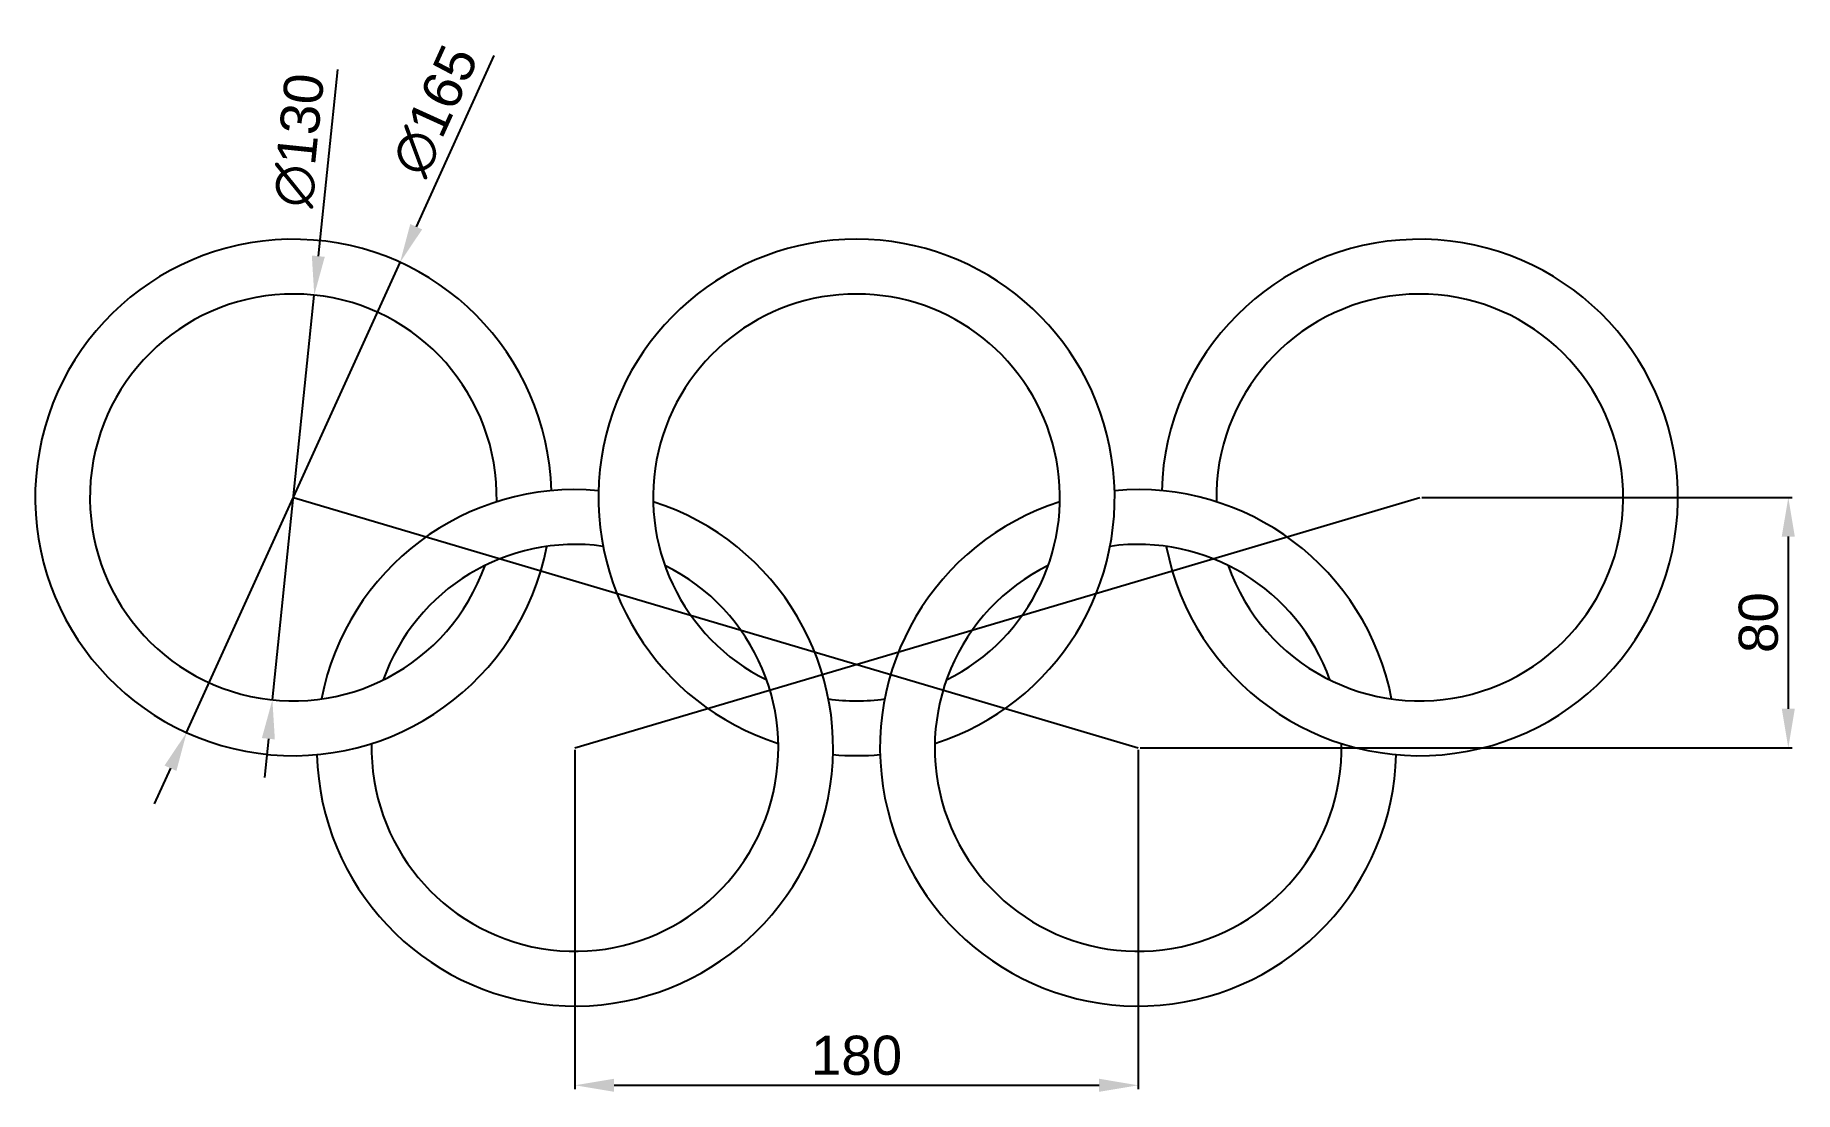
# Model space of a CAD drawing. Header units: millimetres. Extents: x 3094 to 3656, y 1299 to 1637.
import ezdxf

# ---------------------------------------------------------------- set-up
doc = ezdxf.new("R2010")
doc.units = ezdxf.units.MM
doc.layers.add('Cotas', color=252, linetype='Continuous')
doc.styles.get("Standard").update_dxf_attribs({"font": 'arial.ttf'})
doc.dimstyles.new('ISO-25', dxfattribs={"dimtxt": 12.5, "dimasz": 12.5, "dimexe": 1.25, "dimexo": 0.625, "dimgap": 3.125, "dimtad": 1, "dimtxsty": 'Standard', "dimcen": 2.5, "dimadec": 0, "dimazin": 0, "dimtfac": 1, "dimtmove": 0, "dimatfit": 3, "dimfxl": 1, "dimarcsym": 0})

# ---------------------------------------------------------------- blocks, each defined once
blk = doc.blocks.new('*D1')
at = {"layer": 'Cotas', "color": 0, "lineweight": -2, "transparency": 16777216}
for p, q in [((3190.23, 1626.04), (3184.06, 1566.44)), ((3169.39, 1424.69), (3182.77, 1554)), ((3168.11, 1412.26), (3166.82, 1399.83))]:
    blk.add_line(p, q, dxfattribs=at)
at = {"layer": 'Cotas', "color": 0, "transparency": 16777216}
for points in [[(3181.99, 1566.65), (3186.13, 1566.22), (3182.77, 1554)], [(3166.03, 1412.47), (3170.18, 1412.04), (3169.39, 1424.69)]]:
    blk.add_solid(points, dxfattribs=at)
at = {"layer": 'Defpoints', "color": 0, "transparency": 16777216}
for p in [(3182.77, 1554), (3169.39, 1424.69)]:
    blk.add_point(p, dxfattribs=at)
at = {"layer": 'Cotas', "color": 0, "transparency": 16777216, "insert": (3177.98, 1603.47), "char_height": 12.5, "attachment_point": 5, "rotation": 84.0922}
blk.add_mtext('∅130', dxfattribs=at)
blk = doc.blocks.new('*D2')
at = {"layer": 'Cotas', "color": 0, "lineweight": -2, "transparency": 16777216}
for p, q in [((3240.19, 1630.54), (3215.36, 1575.85)), ((3141.98, 1414.23), (3210.19, 1564.47)), ((3136.81, 1402.85), (3131.64, 1391.46))]:
    blk.add_line(p, q, dxfattribs=at)
at = {"layer": 'Cotas', "color": 0, "transparency": 16777216}
for points in [[(3213.46, 1576.71), (3217.25, 1574.99), (3210.19, 1564.47)], [(3134.91, 1403.71), (3138.71, 1401.98), (3141.98, 1414.23)]]:
    blk.add_solid(points, dxfattribs=at)
at = {"layer": 'Defpoints', "color": 0, "transparency": 16777216}
for p in [(3210.19, 1564.47), (3141.98, 1414.23)]:
    blk.add_point(p, dxfattribs=at)
at = {"layer": 'Cotas', "color": 0, "transparency": 16777216, "insert": (3221.38, 1612.96), "char_height": 12.5, "attachment_point": 5, "rotation": 65.5805}
blk.add_mtext('∅165', dxfattribs=at)
blk = doc.blocks.new('*D3')
at = {"layer": 'Cotas', "color": 0, "lineweight": -2, "transparency": 16777216}
for p, q in [((3266.08, 1408.72), (3266.08, 1300.28)), ((3446.08, 1408.72), (3446.08, 1300.28)), ((3278.58, 1301.53), (3433.58, 1301.53))]:
    blk.add_line(p, q, dxfattribs=at)
at = {"layer": 'Cotas', "color": 0, "transparency": 16777216}
for points in [[(3278.58, 1303.62), (3278.58, 1299.45), (3266.08, 1301.53)], [(3433.58, 1303.62), (3433.58, 1299.45), (3446.08, 1301.53)]]:
    blk.add_solid(points, dxfattribs=at)
at = {"layer": 'Defpoints', "color": 0, "transparency": 16777216}
for p in [(3266.08, 1409.35), (3446.08, 1409.35), (3446.08, 1301.53)]:
    blk.add_point(p, dxfattribs=at)
at = {"layer": 'Cotas', "color": 0, "transparency": 16777216, "insert": (3356.08, 1311.04), "char_height": 12.5, "attachment_point": 5}
blk.add_mtext('180', dxfattribs=at)
blk = doc.blocks.new('*D4')
at = {"layer": 'Cotas', "color": 0, "lineweight": -2, "transparency": 16777216}
for p, q in [((3536.71, 1489.35), (3655.11, 1489.35)), ((3653.86, 1476.85), (3653.86, 1421.85)), ((3446.71, 1409.35), (3655.11, 1409.35))]:
    blk.add_line(p, q, dxfattribs=at)
at = {"layer": 'Cotas', "color": 0, "transparency": 16777216}
for points in [[(3651.77, 1476.85), (3655.94, 1476.85), (3653.86, 1489.35)], [(3651.77, 1421.85), (3655.94, 1421.85), (3653.86, 1409.35)]]:
    blk.add_solid(points, dxfattribs=at)
at = {"layer": 'Defpoints', "color": 0, "transparency": 16777216}
for p in [(3536.08, 1489.35), (3446.08, 1409.35), (3653.86, 1409.35)]:
    blk.add_point(p, dxfattribs=at)
at = {"layer": 'Cotas', "color": 0, "transparency": 16777216, "insert": (3644.35, 1449.35), "char_height": 12.5, "attachment_point": 5, "rotation": 90}
blk.add_mtext('80', dxfattribs=at)

msp = doc.modelspace()

# ---------------------------------------------------------------- linework, layer by layer
for centre, radius, start, end in [((3176.083, 1489.348), 82.5, 1.49737, 349.08248), ((3356.083, 1489.348), 82.5, 287.65044, 252.34956), ((3536.083, 1489.348), 82.5, 190.91752, 178.50263), ((3176.083, 1489.348), 65, 358.78016, 340.50483), ((3356.083, 1489.348), 65, 296.2281, 243.7719), ((3536.083, 1489.348), 65, 199.49517, 181.21984), ((3266.083, 1409.348), 82.5, 84.76444, 169.08248), ((3446.083, 1409.348), 82.5, 10.91752, 95.23556), ((3266.083, 1409.348), 82.5, 181.49737, 72.34956), ((3446.083, 1409.348), 82.5, 107.65044, 358.50263), ((3266.083, 1409.348), 65, 82.04724, 160.50483), ((3446.083, 1409.348), 65, 19.49517, 97.95276), ((3266.083, 1409.348), 65, 178.78016, 63.7719), ((3446.083, 1409.348), 65, 116.2281, 1.21984), ((3356.083, 1489.348), 65, 262.04724, 277.95276), ((3356.083, 1489.348), 82.5, 264.76444, 275.23556)]:
    msp.add_arc(centre, radius, start, end)
at = {"layer": 'Cotas'}
for p, q in [((3176.083, 1489.348), (3446.083, 1409.348)), ((3266.083, 1409.348), (3536.083, 1489.348))]:
    msp.add_line(p, q, dxfattribs=at)

# ---------------------------------------------------------------- dimensions: what is measured, and where the dimension line sits
for p1, p2, picture, middle in [((3141.976, 1414.228), (3210.189, 1564.467), '*D2', (3221.381, 1612.959)), ((3169.392, 1424.693), (3182.773, 1554.002), '*D1', (3177.982, 1603.471))]:
    dim = msp.add_diameter_dim_2p(p1=p1, p2=p2, dimstyle='ISO-25', dxfattribs=at)
    dim.commit()
    dim.dimension.update_dxf_attribs({"geometry": picture, "text_midpoint": middle})
dim = msp.add_linear_dim(base=(3653.857, 1409.348), p1=(3536.083, 1489.348), p2=(3446.083, 1409.348), angle=90, dimstyle='ISO-25', dxfattribs=at)
dim.commit()
dim.dimension.update_dxf_attribs({"geometry": '*D4', "text_midpoint": (3644.35, 1449.348)})
dim = msp.add_linear_dim(base=(3446.083, 1301.535), p1=(3266.083, 1409.348), p2=(3446.083, 1409.348), dimstyle='ISO-25', dxfattribs=at)
dim.commit()
dim.dimension.update_dxf_attribs({"geometry": '*D3', "text_midpoint": (3356.083, 1311.042)})

doc.saveas('drawing.dxf')
